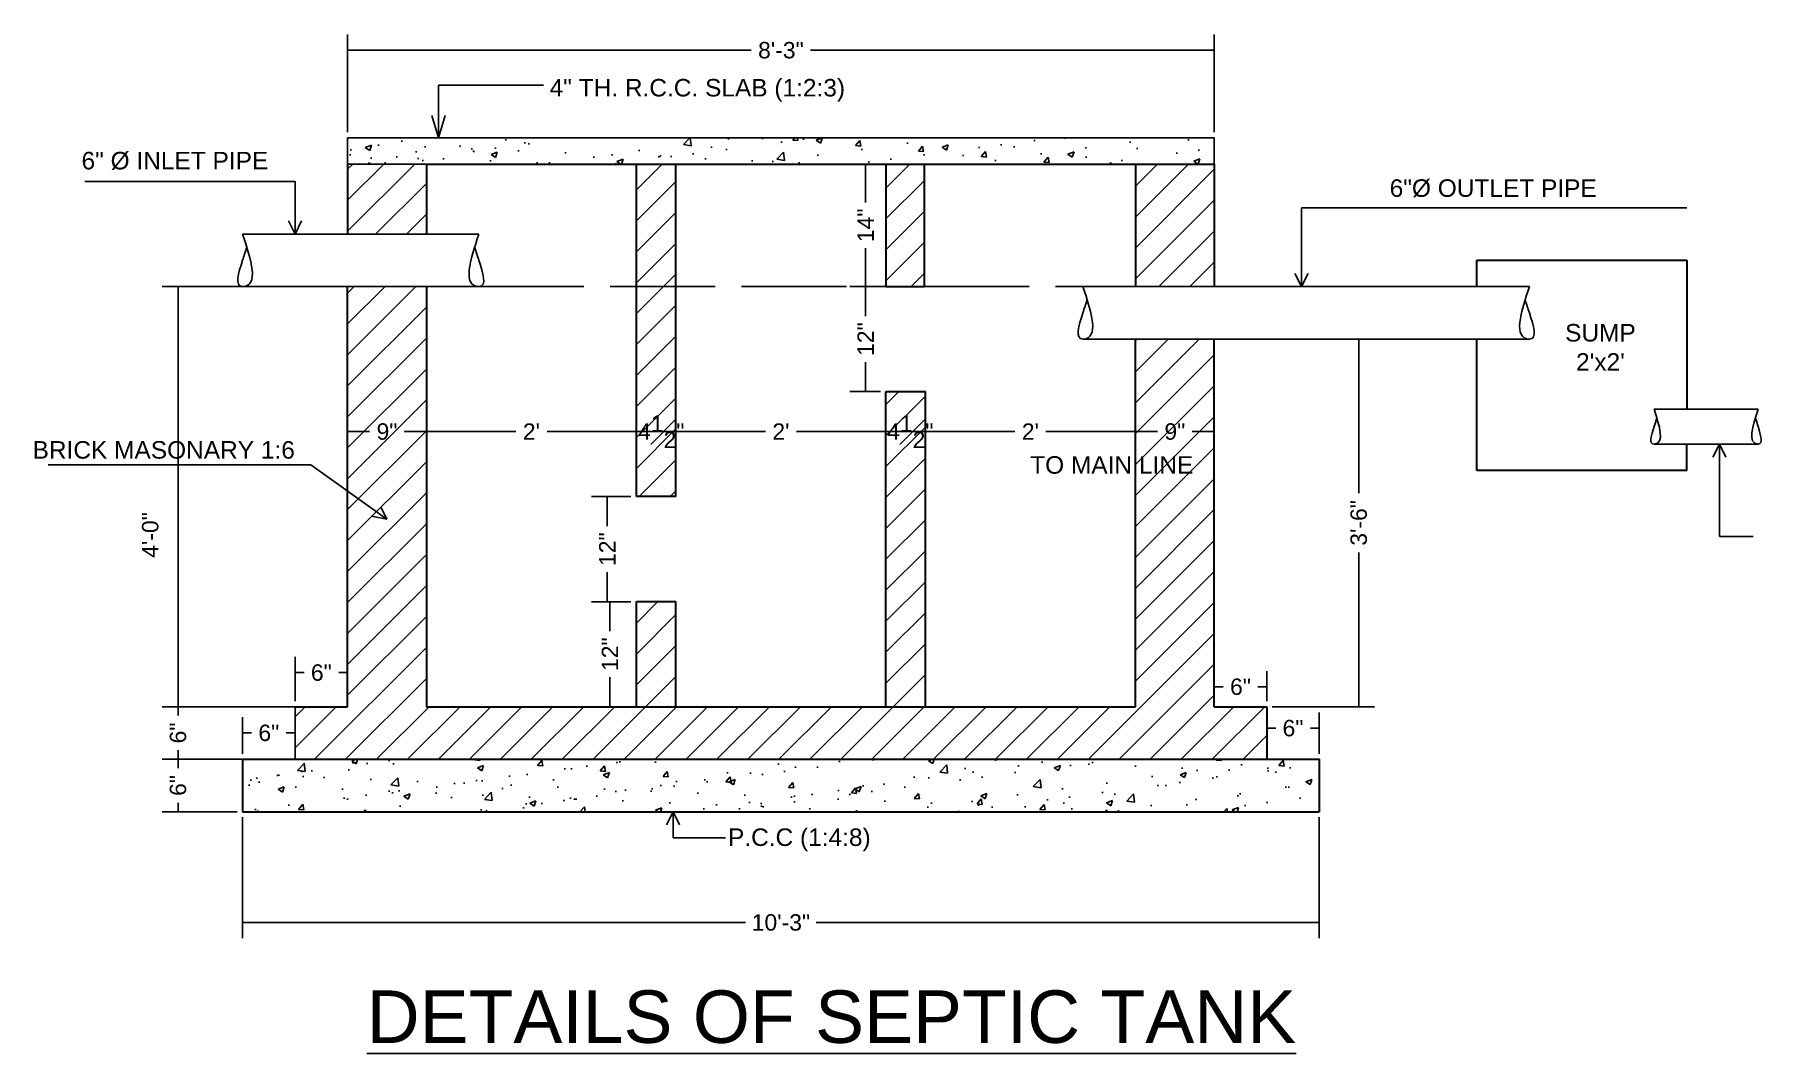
# Model space of a CAD drawing. Header units: inches. Extents: x 2124 to 5445, y -39 to 2337.
# Drawn here: x 4252.3 to 4449.8, y 1552.2 to 1668.6 of the extents above; entities that cross this region are included whole.
import ezdxf

# ---------------------------------------------------------------- set-up
doc = ezdxf.new("R2010")
doc.units = ezdxf.units.IN
doc.linetypes.add('ACAD_ISO02W100', pattern=[15, 12, -3])
doc.layers.get('Defpoints').update_dxf_attribs({"color": 3})
for name, color, linetype in [('Dash Line', 110, 'Continuous'), ('Dimensions', 91, 'Continuous'), ('Hatching', 230, 'Continuous'), ('Pipe', 11, 'Continuous'), ('Slab', 161, 'Continuous')]:
    doc.layers.add(name, color=color, linetype=linetype)
doc.layers.add('Lettering', color=7, linetype='Continuous', true_color=0xecbcd1)
doc.layers.add('Walls', color=7, linetype='Continuous', lineweight=30, true_color=0xf0a998)
doc.styles.get("Standard").update_dxf_attribs({"font": 'arial.ttf'})
doc.dimstyles.get("Standard").update_dxf_attribs({"dimscale": 10, "dimtxt": 0.1875, "dimasz": 0.18, "dimexe": 0.18, "dimexo": 0.0625, "dimgap": 0.09, "dimtad": 0, "dimdec": 4, "dimzin": 0, "dimdsep": 46, "dimlunit": 4, "dimtxsty": 'Standard', "dimblk": 'NONE', "dimcen": 0.09, "dimadec": 0, "dimazin": 2, "dimtfac": 1, "dimtdec": 4, "dimtofl": 0, "dimtmove": 0, "dimatfit": 3, "dimfxl": 1, "dimfrac": 1, "dimtolj": 1, "dimtzin": 0, "dimarcsym": 0})

# ---------------------------------------------------------------- blocks, each defined once
blk = doc.blocks.new('*D64')
at = {"layer": 'Defpoints', "color": 0, "transparency": 16777216}
for p in [(4288.02, 1639.84), (4268.65, 1591.84), (4288.02, 1591.84)]:
    blk.add_point(p, dxfattribs=at)
at = {"layer": 'Dimensions', "color": 0, "lineweight": -2, "transparency": 16777216}
for p, q in [((4287.39, 1639.84), (4266.85, 1639.84)), ((4268.65, 1639.84), (4268.65, 1591.84)), ((4287.39, 1591.84), (4266.85, 1591.84))]:
    blk.add_line(p, q, dxfattribs=at)
at = {"layer": 'Dimensions', "color": 0, "transparency": 16777216, "insert": (4265.48, 1611.46), "char_height": 1.875, "width": 4.8261, "attachment_point": 5, "rotation": 90}
blk.add_mtext('\\A1;4\'-0"', dxfattribs=at)
blk = doc.blocks.new('_None')
blk = doc.blocks.new('*D65')
at = {"layer": 'Defpoints', "color": 0, "transparency": 16777216}
for p in [(4282.02, 1591.84), (4268.65, 1585.84), (4282.02, 1585.84)]:
    blk.add_point(p, dxfattribs=at)
at = {"layer": 'Dimensions', "color": 0, "lineweight": -2, "transparency": 16777216}
for p, q in [((4281.39, 1591.84), (4266.85, 1591.84)), ((4268.65, 1591.84), (4268.65, 1590.83)), ((4268.65, 1585.84), (4268.65, 1586.86)), ((4281.39, 1585.84), (4266.85, 1585.84))]:
    blk.add_line(p, q, dxfattribs=at)
at = {"layer": 'Dimensions', "color": 0, "transparency": 16777216, "insert": (4268.65, 1588.84), "char_height": 1.875, "attachment_point": 5, "rotation": 90}
blk.add_mtext('\\A1;6"', dxfattribs=at)
blk = doc.blocks.new('*D66')
at = {"layer": 'Defpoints', "color": 0, "transparency": 16777216}
for p in [(4276.02, 1585.84), (4268.65, 1579.84), (4276.02, 1579.84)]:
    blk.add_point(p, dxfattribs=at)
at = {"layer": 'Dimensions', "color": 0, "lineweight": -2, "transparency": 16777216}
for p, q in [((4275.39, 1585.84), (4266.85, 1585.84)), ((4268.65, 1585.84), (4268.65, 1584.83)), ((4268.65, 1579.84), (4268.65, 1580.86)), ((4275.39, 1579.84), (4266.85, 1579.84))]:
    blk.add_line(p, q, dxfattribs=at)
at = {"layer": 'Dimensions', "color": 0, "transparency": 16777216, "insert": (4268.65, 1582.84), "char_height": 1.875, "attachment_point": 5, "rotation": 90}
blk.add_mtext('\\A1;6"', dxfattribs=at)
blk = doc.blocks.new('*D67')
at = {"layer": 'Defpoints', "color": 0, "transparency": 16777216}
for p in [(4282.02, 1588.84), (4276.02, 1585.84), (4282.02, 1585.84)]:
    blk.add_point(p, dxfattribs=at)
at = {"layer": 'Dimensions', "color": 0, "lineweight": -2, "transparency": 16777216}
for p, q in [((4276.02, 1586.47), (4276.02, 1590.64)), ((4282.02, 1586.47), (4282.02, 1590.64)), ((4276.02, 1588.84), (4277.04, 1588.84)), ((4282.02, 1588.84), (4281, 1588.84))]:
    blk.add_line(p, q, dxfattribs=at)
at = {"layer": 'Dimensions', "color": 0, "transparency": 16777216, "insert": (4279.02, 1588.84), "char_height": 1.875, "attachment_point": 5}
blk.add_mtext('\\A1;6"', dxfattribs=at)
blk = doc.blocks.new('*D68')
at = {"layer": 'Defpoints', "color": 0, "transparency": 16777216}
for p in [(4288.02, 1595.73), (4282.02, 1591.84), (4288.02, 1591.84)]:
    blk.add_point(p, dxfattribs=at)
at = {"layer": 'Dimensions', "color": 0, "lineweight": -2, "transparency": 16777216}
for p, q in [((4282.02, 1592.47), (4282.02, 1597.53)), ((4288.02, 1592.47), (4288.02, 1597.53)), ((4282.02, 1595.73), (4283.04, 1595.73)), ((4288.02, 1595.73), (4287, 1595.73))]:
    blk.add_line(p, q, dxfattribs=at)
at = {"layer": 'Dimensions', "color": 0, "transparency": 16777216, "insert": (4285.02, 1595.73), "char_height": 1.875, "attachment_point": 5}
blk.add_mtext('\\A1;6"', dxfattribs=at)
blk = doc.blocks.new('*D69')
at = {"layer": 'Defpoints', "color": 0, "transparency": 16777216}
for p in [(4321.02, 1603.84), (4317.99, 1591.84), (4321.02, 1591.84)]:
    blk.add_point(p, dxfattribs=at)
at = {"layer": 'Dimensions', "color": 0, "lineweight": -2, "transparency": 16777216}
for p, q in [((4320.39, 1603.84), (4316.19, 1603.84)), ((4317.99, 1603.84), (4317.99, 1600.46)), ((4317.99, 1591.84), (4317.99, 1595.22)), ((4320.39, 1591.84), (4316.19, 1591.84))]:
    blk.add_line(p, q, dxfattribs=at)
at = {"layer": 'Dimensions', "color": 0, "transparency": 16777216, "insert": (4317.99, 1597.84), "char_height": 1.875, "width": 3.0356, "attachment_point": 5, "rotation": 90}
blk.add_mtext('\\A1;12"', dxfattribs=at)
blk = doc.blocks.new('*D70')
at = {"layer": 'Defpoints', "color": 0, "transparency": 16777216}
for p in [(4321.02, 1615.84), (4317.69, 1603.84), (4321.02, 1603.84)]:
    blk.add_point(p, dxfattribs=at)
at = {"layer": 'Dimensions', "color": 0, "lineweight": -2, "transparency": 16777216}
for p, q in [((4320.39, 1615.84), (4315.89, 1615.84)), ((4317.69, 1615.84), (4317.69, 1612.46)), ((4317.69, 1603.84), (4317.69, 1607.22)), ((4320.39, 1603.84), (4315.89, 1603.84))]:
    blk.add_line(p, q, dxfattribs=at)
at = {"layer": 'Dimensions', "color": 0, "transparency": 16777216, "insert": (4317.69, 1609.84), "char_height": 1.875, "width": 2.1713, "attachment_point": 5, "rotation": 90}
blk.add_mtext('\\A1;12"', dxfattribs=at)
blk = doc.blocks.new('*D71')
at = {"layer": 'Defpoints', "color": 0, "transparency": 16777216}
for p in [(4349.52, 1653.84), (4347.2, 1639.84), (4349.52, 1639.84)]:
    blk.add_point(p, dxfattribs=at)
at = {"layer": 'Dimensions', "color": 0, "lineweight": -2, "transparency": 16777216}
for p, q in [((4348.89, 1653.84), (4345.4, 1653.84)), ((4347.2, 1653.84), (4347.2, 1649.46)), ((4347.2, 1639.84), (4347.2, 1644.22)), ((4348.89, 1639.84), (4345.4, 1639.84))]:
    blk.add_line(p, q, dxfattribs=at)
at = {"layer": 'Dimensions', "color": 0, "transparency": 16777216, "insert": (4347.2, 1646.84), "char_height": 1.875, "width": 5.7128, "attachment_point": 5, "rotation": 90}
blk.add_mtext('\\A1;14"', dxfattribs=at)
blk = doc.blocks.new('*D72')
at = {"layer": 'Defpoints', "color": 0, "transparency": 16777216}
for p in [(4349.52, 1639.84), (4347.2, 1627.84), (4349.52, 1627.84)]:
    blk.add_point(p, dxfattribs=at)
at = {"layer": 'Dimensions', "color": 0, "lineweight": -2, "transparency": 16777216}
for p, q in [((4348.89, 1639.84), (4345.4, 1639.84)), ((4347.2, 1639.84), (4347.2, 1636.46)), ((4347.2, 1627.84), (4347.2, 1631.22)), ((4348.89, 1627.84), (4345.4, 1627.84))]:
    blk.add_line(p, q, dxfattribs=at)
at = {"layer": 'Dimensions', "color": 0, "transparency": 16777216, "insert": (4347.2, 1633.84), "char_height": 1.875, "width": 5.1225, "attachment_point": 5, "rotation": 90}
blk.add_mtext('\\A1;12"', dxfattribs=at)
blk = doc.blocks.new('*D73')
at = {"layer": 'Defpoints', "color": 0, "transparency": 16777216}
for p in [(4288.02, 1623.27), (4297.02, 1623.27), (4297.02, 1623.27)]:
    blk.add_point(p, dxfattribs=at)
at = {"layer": 'Dimensions', "color": 0, "lineweight": -2, "transparency": 16777216}
for p, q in [((4288.02, 1623.89), (4288.02, 1625.07)), ((4297.02, 1623.89), (4297.02, 1625.07)), ((4288.02, 1623.27), (4290.54, 1623.27)), ((4297.02, 1623.27), (4294.5, 1623.27))]:
    blk.add_line(p, q, dxfattribs=at)
at = {"layer": 'Dimensions', "color": 0, "transparency": 16777216, "insert": (4292.52, 1623.27), "char_height": 1.875, "attachment_point": 5}
blk.add_mtext('\\A1;9"', dxfattribs=at)
blk = doc.blocks.new('*D74')
at = {"layer": 'Defpoints', "color": 0, "transparency": 16777216}
for p in [(4297.02, 1623.27), (4321.02, 1623.27), (4321.02, 1623.27)]:
    blk.add_point(p, dxfattribs=at)
at = {"layer": 'Dimensions', "color": 0, "lineweight": -2, "transparency": 16777216}
for p, q in [((4297.02, 1623.89), (4297.02, 1625.07)), ((4321.02, 1623.89), (4321.02, 1625.07)), ((4297.02, 1623.27), (4307.24, 1623.27)), ((4321.02, 1623.27), (4310.8, 1623.27))]:
    blk.add_line(p, q, dxfattribs=at)
at = {"layer": 'Dimensions', "color": 0, "transparency": 16777216, "insert": (4309.02, 1623.27), "char_height": 1.875, "attachment_point": 5}
blk.add_mtext("\\A1;2'", dxfattribs=at)
blk = doc.blocks.new('*D75')
at = {"layer": 'Defpoints', "color": 0, "transparency": 16777216}
for p in [(4321.02, 1623.27), (4325.52, 1623.27), (4325.52, 1623.27)]:
    blk.add_point(p, dxfattribs=at)
at = {"layer": 'Dimensions', "color": 0, "lineweight": -2, "transparency": 16777216}
for p, q in [((4321.02, 1623.89), (4321.02, 1625.07)), ((4325.52, 1623.89), (4325.52, 1625.07)), ((4321.02, 1623.27), (4325.52, 1623.27))]:
    blk.add_line(p, q, dxfattribs=at)
at = {"layer": 'Dimensions', "color": 0, "transparency": 16777216, "insert": (4323.85, 1623.27), "char_height": 1.875, "attachment_point": 5}
blk.add_mtext('\\A1;4{\\H1x;\\S1#2;}"', dxfattribs=at)
blk = doc.blocks.new('*D76')
at = {"layer": 'Defpoints', "color": 0, "transparency": 16777216}
for p in [(4325.52, 1623.27), (4349.52, 1623.27), (4349.52, 1623.27)]:
    blk.add_point(p, dxfattribs=at)
at = {"layer": 'Dimensions', "color": 0, "lineweight": -2, "transparency": 16777216}
for p, q in [((4325.52, 1623.89), (4325.52, 1625.07)), ((4349.52, 1623.89), (4349.52, 1625.07)), ((4325.52, 1623.27), (4335.74, 1623.27)), ((4349.52, 1623.27), (4339.3, 1623.27))]:
    blk.add_line(p, q, dxfattribs=at)
at = {"layer": 'Dimensions', "color": 0, "transparency": 16777216, "insert": (4337.52, 1623.27), "char_height": 1.875, "attachment_point": 5}
blk.add_mtext("\\A1;2'", dxfattribs=at)
blk = doc.blocks.new('*D77')
at = {"layer": 'Defpoints', "color": 0, "transparency": 16777216}
for p in [(4349.52, 1623.27), (4354.02, 1623.27), (4354.02, 1623.27)]:
    blk.add_point(p, dxfattribs=at)
at = {"layer": 'Dimensions', "color": 0, "lineweight": -2, "transparency": 16777216}
for p, q in [((4349.52, 1623.89), (4349.52, 1625.07)), ((4354.02, 1623.89), (4354.02, 1625.07)), ((4349.52, 1623.27), (4354.02, 1623.27))]:
    blk.add_line(p, q, dxfattribs=at)
at = {"layer": 'Dimensions', "color": 0, "transparency": 16777216, "insert": (4352.3, 1623.27), "char_height": 1.875, "attachment_point": 5}
blk.add_mtext('\\A1;4{\\H1x;\\S1#2;}"', dxfattribs=at)
blk = doc.blocks.new('*D78')
at = {"layer": 'Defpoints', "color": 0, "transparency": 16777216}
for p in [(4354.02, 1623.27), (4378.02, 1623.27), (4378.02, 1623.27)]:
    blk.add_point(p, dxfattribs=at)
at = {"layer": 'Dimensions', "color": 0, "lineweight": -2, "transparency": 16777216}
for p, q in [((4354.02, 1623.89), (4354.02, 1625.07)), ((4378.02, 1623.89), (4378.02, 1625.07)), ((4354.02, 1623.27), (4364.24, 1623.27)), ((4378.02, 1623.27), (4367.8, 1623.27))]:
    blk.add_line(p, q, dxfattribs=at)
at = {"layer": 'Dimensions', "color": 0, "transparency": 16777216, "insert": (4366.02, 1623.27), "char_height": 1.875, "attachment_point": 5}
blk.add_mtext("\\A1;2'", dxfattribs=at)
blk = doc.blocks.new('*D79')
at = {"layer": 'Defpoints', "color": 0, "transparency": 16777216}
for p in [(4378.02, 1623.27), (4387.02, 1623.27), (4387.02, 1623.27)]:
    blk.add_point(p, dxfattribs=at)
at = {"layer": 'Dimensions', "color": 0, "lineweight": -2, "transparency": 16777216}
for p, q in [((4378.02, 1623.89), (4378.02, 1625.07)), ((4387.02, 1623.89), (4387.02, 1625.07)), ((4378.02, 1623.27), (4380.54, 1623.27)), ((4387.02, 1623.27), (4384.5, 1623.27))]:
    blk.add_line(p, q, dxfattribs=at)
at = {"layer": 'Dimensions', "color": 0, "transparency": 16777216, "insert": (4382.52, 1623.27), "char_height": 1.875, "attachment_point": 5}
blk.add_mtext('\\A1;9"', dxfattribs=at)
blk = doc.blocks.new('*D80')
at = {"layer": 'Defpoints', "color": 0, "transparency": 16777216}
for p in [(4276.02, 1579.84), (4399.02, 1579.84), (4399.02, 1567.18)]:
    blk.add_point(p, dxfattribs=at)
at = {"layer": 'Dimensions', "color": 0, "lineweight": -2, "transparency": 16777216}
for p, q in [((4276.02, 1579.22), (4276.02, 1565.38)), ((4399.02, 1579.22), (4399.02, 1565.38)), ((4276.02, 1567.18), (4333.49, 1567.18)), ((4399.02, 1567.18), (4341.55, 1567.18))]:
    blk.add_line(p, q, dxfattribs=at)
at = {"layer": 'Dimensions', "color": 0, "transparency": 16777216, "insert": (4337.52, 1567.18), "char_height": 1.875, "attachment_point": 5}
blk.add_mtext('\\A1;10\'-3"', dxfattribs=at)
blk = doc.blocks.new('*D81')
at = {"layer": 'Defpoints', "color": 0, "transparency": 16777216}
for p in [(4393.02, 1594.11), (4387.02, 1591.84), (4393.02, 1591.84)]:
    blk.add_point(p, dxfattribs=at)
at = {"layer": 'Dimensions', "color": 0, "lineweight": -2, "transparency": 16777216}
for p, q in [((4387.02, 1592.47), (4387.02, 1595.91)), ((4393.02, 1592.47), (4393.02, 1595.91)), ((4387.02, 1594.11), (4388.04, 1594.11)), ((4393.02, 1594.11), (4392, 1594.11))]:
    blk.add_line(p, q, dxfattribs=at)
at = {"layer": 'Dimensions', "color": 0, "transparency": 16777216, "insert": (4390.02, 1594.11), "char_height": 1.875, "attachment_point": 5}
blk.add_mtext('\\A1;6"', dxfattribs=at)
blk = doc.blocks.new('*D82')
at = {"layer": 'Defpoints', "color": 0, "transparency": 16777216}
for p in [(4393.02, 1591.84), (4399.02, 1589.38), (4399.02, 1585.84)]:
    blk.add_point(p, dxfattribs=at)
at = {"layer": 'Dimensions', "color": 0, "lineweight": -2, "transparency": 16777216}
for p, q in [((4393.02, 1591.22), (4393.02, 1587.58)), ((4399.02, 1586.47), (4399.02, 1591.18)), ((4393.02, 1589.38), (4394.04, 1589.38)), ((4399.02, 1589.38), (4398, 1589.38))]:
    blk.add_line(p, q, dxfattribs=at)
at = {"layer": 'Dimensions', "color": 0, "transparency": 16777216, "insert": (4396.02, 1589.38), "char_height": 1.875, "attachment_point": 5}
blk.add_mtext('\\A1;6"', dxfattribs=at)
blk = doc.blocks.new('*D83')
at = {"layer": 'Defpoints', "color": 0, "transparency": 16777216}
for p in [(4396.67, 1633.84), (4393.02, 1591.84), (4403.53, 1591.84)]:
    blk.add_point(p, dxfattribs=at)
at = {"layer": 'Dimensions', "color": 0, "lineweight": -2, "transparency": 16777216}
for p, q in [((4397.3, 1633.84), (4405.33, 1633.84)), ((4403.53, 1633.84), (4403.53, 1616.23)), ((4403.53, 1591.84), (4403.53, 1609.45)), ((4393.64, 1591.84), (4405.33, 1591.84))]:
    blk.add_line(p, q, dxfattribs=at)
at = {"layer": 'Dimensions', "color": 0, "transparency": 16777216, "insert": (4403.53, 1612.84), "char_height": 1.875, "attachment_point": 5, "rotation": 90}
blk.add_mtext('\\A1;3\'-6"', dxfattribs=at)
blk = doc.blocks.new('*D84')
at = {"layer": 'Defpoints', "color": 0, "transparency": 16777216}
for p in [(4387.02, 1666.84), (4288.02, 1656.84), (4387.02, 1656.84)]:
    blk.add_point(p, dxfattribs=at)
at = {"layer": 'Dimensions', "color": 0, "lineweight": -2, "transparency": 16777216}
for p, q in [((4288.02, 1657.47), (4288.02, 1668.64)), ((4387.02, 1657.47), (4387.02, 1668.64)), ((4288.02, 1666.84), (4334.12, 1666.84)), ((4387.02, 1666.84), (4340.91, 1666.84))]:
    blk.add_line(p, q, dxfattribs=at)
at = {"layer": 'Dimensions', "color": 0, "transparency": 16777216, "insert": (4337.52, 1666.84), "char_height": 1.875, "attachment_point": 5}
blk.add_mtext('\\A1;8\'-3"', dxfattribs=at)

msp = doc.modelspace()

# ---------------------------------------------------------------- hatches: boundary and pattern name
at = {"layer": 'Hatching'}
h = msp.add_hatch(dxfattribs=at)
h.set_pattern_fill('ANSI31', color=256, scale=20)
h.set_pattern_definition([(45, (4262.274, 1574.4675), (-1.767767, 1.767767), [])])
h.paths.add_polyline_path([(4387.01793, 1653.84246), (4378.01793, 1653.84246), (4378.01793, 1639.84246), (4387.01793, 1639.84246)])
h.paths.add_polyline_path([(4353.88596, 1653.84246), (4349.51793, 1653.84246), (4349.51793, 1639.84246), (4353.88596, 1639.84246)])
h.paths.add_polyline_path([(4325.51793, 1653.84246), (4321.01793, 1653.84246), (4321.01793, 1639.84246), (4325.51793, 1639.84246)])
h.paths.add_polyline_path([(4325.51793, 1639.84246), (4321.01793, 1639.84246), (4321.01793, 1615.84246), (4325.51793, 1615.84246)], flags=17)
h.paths.add_polyline_path([(4297.01793, 1653.84246), (4288.01793, 1653.84246), (4288.01793, 1645.84246), (4297.01793, 1645.84246)])
h.paths.add_polyline_path([(4297.01793, 1639.84246), (4288.01793, 1639.84246), (4288.01793, 1591.84246), (4282.01793, 1591.84246), (4282.01793, 1585.84246), (4393.01793, 1585.84246), (4393.01793, 1591.84246), (4387.01793, 1591.84246), (4387.01793, 1633.84246), (4378.01793, 1633.84246), (4378.01793, 1591.84246), (4297.01793, 1591.84246)])
h.paths.add_polyline_path([(4325.51793, 1603.84246), (4321.01793, 1603.84246), (4321.01793, 1591.84246), (4325.51793, 1591.84246)], flags=17)
h.paths.add_polyline_path([(4354.01793, 1627.84246), (4349.51793, 1627.84246), (4349.51793, 1591.84246), (4354.01793, 1591.84246)], flags=17)
at = {"layer": 'Slab'}
h = msp.add_hatch(dxfattribs=at)
h.set_pattern_fill('AR-CONC', color=256)
h.set_pattern_definition([(50, (4262.274, 1574.4675), (7.1726, -0.62752), [0.75, -8.25]), (355, (4262.274, 1574.4675), (-1.3875, 7.52192), [0.6, -6.6]), (100.4514, (4262.872, 1574.415), (5.7851, 6.8944), [0.6374, -7.01142]), (46.184, (4262.274, 1576.4675), (10.6724, -1.6552), [1.125, -12.375]), (96.636, (4263.163, 1576.33), (9.3466, 9.7412), [0.9561, -10.51714]), (351.184, (4262.274, 1576.467), (9.3466, 9.7412), [0.9, -9.9]), (21, (4263.274, 1575.9675), (5.96907, -4.02619), [0.75, -8.25]), (326, (4263.274, 1575.9675), (2.43315, 7.2515), [0.6, -6.6]), (71.4514, (4263.7715, 1575.632), (8.40222, 3.2253), [0.6374, -7.01142]), (37.5, (4262.274, 1574.4675), (0.1216, 3.32894), [0, -6.52, 0, -6.7, 0, -6.625]), (7.5, (4262.274, 1574.4675), (2.630695, 3.94412), [0, -3.82, 0, -6.37, 0, -2.525]), (327.5, (4260.044, 1574.4675), (5.338224, -0.22555), [0, -2.5, 0, -7.8, 0, -10.35]), (317.5, (4259.044, 1574.4675), (5.83186, 1.00105), [0, -3.25, 0, -5.18, 0, -7.35])])
h.paths.add_polyline_path([(4399.01793, 1585.84246), (4276.01793, 1585.84246), (4276.01793, 1579.84246), (4399.01793, 1579.84246)])
h.paths.add_polyline_path([(4387.01793, 1656.84246), (4297.01793, 1656.84246), (4288.01793, 1656.84246), (4288.01793, 1653.84246), (4297.01793, 1653.84246), (4387.01793, 1653.84246)])

# ---------------------------------------------------------------- linework, layer by layer
for p, q in [((4288.01793, 1656.84246), (4297.01793, 1656.84246)), ((4288.01793, 1656.84246), (4288.01793, 1653.84246)), ((4297.01793, 1656.84246), (4387.01793, 1656.84246)), ((4387.01793, 1656.84246), (4387.01793, 1653.84246)), ((4288.01793, 1653.84246), (4297.01793, 1653.84246)), ((4396.24523, 1641.34246), (4396.99523, 1639.84246)), ((4396.99523, 1639.84246), (4397.74523, 1641.34246)), ((4441.01793, 1621.84246), (4441.01793, 1618.84246)), ((4321.01793, 1591.84246), (4321.01793, 1603.84246)), ((4282.01793, 1591.84246), (4282.01793, 1585.84246))]:
    msp.add_line(p, q)
at = {"layer": 'Dash Line', "linetype": 'ACAD_ISO02W100'}
for p, q in [((4303.01793, 1639.84246), (4349.51793, 1639.84246)), ((4353.88596, 1639.84246), (4372.01793, 1639.84246))]:
    msp.add_line(p, q, dxfattribs=at)
at = {"layer": 'Lettering'}
for p, q in [((4298.40803, 1656.84246), (4298.40803, 1662.84246)), ((4298.40803, 1662.84246), (4310.40803, 1662.84246)), ((4297.65803, 1659.40171), (4298.40803, 1656.84246)), ((4298.40803, 1656.84246), (4299.15803, 1659.40171)), ((4282.01793, 1651.84246), (4258.01793, 1651.84246)), ((4282.01793, 1645.84246), (4282.01793, 1651.84246)), ((4281.26793, 1647.34246), (4282.01793, 1645.84246)), ((4282.01793, 1645.84246), (4282.76793, 1647.34246)), ((4396.99523, 1639.84246), (4396.99523, 1648.84246)), ((4396.99523, 1648.84246), (4441.01793, 1648.84246)), ((4444.72563, 1621.84246), (4443.97563, 1620.34246)), ((4444.72563, 1621.84246), (4444.72563, 1611.29596)), ((4444.72563, 1621.84246), (4445.47563, 1620.34246)), ((4283.80809, 1619.46095), (4253.80809, 1619.46095)), ((4283.80809, 1619.46095), (4292.51813, 1613.28043)), ((4290.76671, 1613.61593), (4292.51813, 1613.28043)), ((4292.51813, 1613.28043), (4291.82176, 1614.68217)), ((4444.72563, 1611.29596), (4448.57689, 1611.29596)), ((4324.44995, 1578.34246), (4325.19995, 1579.84246)), ((4325.19995, 1579.84246), (4325.19995, 1576.84246)), ((4325.19995, 1579.84246), (4325.94995, 1578.34246)), ((4325.19995, 1576.84246), (4331.19995, 1576.84246))]:
    msp.add_line(p, q, dxfattribs=at)
at = {"layer": 'Pipe'}
for p, q in [((4288.01793, 1645.84246), (4276.01793, 1645.84246)), ((4288.01793, 1645.84246), (4297.01793, 1645.84246)), ((4297.01793, 1645.84246), (4303.01793, 1645.84246)), ((4288.01793, 1639.84246), (4276.01793, 1639.84246)), ((4288.01793, 1639.84246), (4297.01793, 1639.84246)), ((4303.01793, 1639.84246), (4297.01793, 1639.84246)), ((4372.01793, 1639.84246), (4378.01793, 1639.84246)), ((4378.01793, 1639.84246), (4387.01793, 1639.84246)), ((4387.01793, 1639.84246), (4423.01793, 1639.84246)), ((4378.01793, 1633.84246), (4372.01793, 1633.84246)), ((4378.01793, 1633.84246), (4387.01793, 1633.84246)), ((4423.01793, 1633.84246), (4387.01793, 1633.84246)), ((4437.27494, 1625.84246), (4449.14723, 1625.84246)), ((4449.14723, 1621.84246), (4437.27494, 1621.84246))]:
    msp.add_line(p, q, dxfattribs=at)
for points in [[(4276.01793, 1645.84246), (4276.01793, 1639.84246), (4275.83537, 1639.84246)], [(4303.01793, 1645.84246), (4303.01793, 1639.84246), (4303.14374, 1639.84246)]]:
    msp.add_spline(points, degree=3, dxfattribs=at)
for points, knots in [([(4276.49871, 1644.34136), (4276.33845, 1643.84172), (4276.17819, 1643.34209), (4276.01793, 1642.84246), (4275.5457, 1641.37023), (4275.0457, 1639.81142), (4276.13392, 1639.84083), (4276.19437, 1639.84246)], [-1.018115797, -1.018115797, -1.018115797, -1.018115797, 0, 0, 0, 3, 3.176447321, 3.176447321, 3.176447321, 3.176447321]), ([(4302.5334, 1644.33919), (4302.69491, 1643.84028), (4302.85642, 1643.34137), (4303.01793, 1642.84246), (4303.49662, 1641.36377), (4303.99662, 1639.81925), (4302.92984, 1639.84151), (4302.88437, 1639.84246)], [-1.012197144, -1.012197144, -1.012197144, -1.012197144, 0, 0, 0, 3, 3.1335539, 3.1335539, 3.1335539, 3.1335539]), ([(4372.50174, 1638.33315), (4372.34047, 1637.83625), (4372.1792, 1637.33936), (4372.01793, 1636.84246), (4371.53742, 1635.36196), (4371.05692, 1633.88145), (4372.01793, 1633.84246)], [-1.00687882, -1.00687882, -1.00687882, -1.00687882, 0, 0, 0, 3, 3, 3, 3]), ([(4422.53055, 1638.31592), (4422.69301, 1637.82476), (4422.85547, 1637.33361), (4423.01793, 1636.84246), (4423.51217, 1635.34821), (4424.00642, 1633.85396), (4423.01793, 1633.84246)], [-0.98608523, -0.98608523, -0.98608523, -0.98608523, 0, 0, 0, 3, 3, 3, 3]), ([(4437.59548, 1624.81169), (4437.48863, 1624.48861), (4437.38179, 1624.16554), (4437.27494, 1623.84246), (4436.94553, 1622.84638), (4436.6122, 1621.83844), (4437.29077, 1621.84241), (4437.29876, 1621.84246)], [-0.648694544, -0.648694544, -0.648694544, -0.648694544, 0, 0, 0, 2, 2.02381063, 2.02381063, 2.02381063, 2.02381063]), ([(4448.83238, 1624.84474), (4448.93733, 1624.51064), (4449.04228, 1624.17655), (4449.14723, 1623.84246), (4449.45257, 1622.87046), (4449.7859, 1621.80933), (4449.02755, 1621.83989), (4448.96386, 1621.84246)], [-0.687428454, -0.687428454, -0.687428454, -0.687428454, 0, 0, 0, 2, 2.183372957, 2.183372957, 2.183372957, 2.183372957])]:
    msp.add_open_spline(points, degree=3, knots=knots, dxfattribs=at)
for points in [[(4372.01793, 1639.84246), (4372.98988, 1636.87051), (4373.96183, 1633.89856), (4372.01793, 1633.84246)], [(4423.01793, 1639.84246), (4422.05092, 1636.87545), (4421.08391, 1633.90845), (4423.01793, 1633.84246)], [(4437.27494, 1625.84246), (4437.89626, 1623.88781), (4438.51758, 1621.93315), (4437.27494, 1621.84246)], [(4449.14723, 1625.84246), (4448.51403, 1623.87593), (4447.88083, 1621.90939), (4449.14723, 1621.84246)]]:
    msp.add_open_spline(points, degree=3, dxfattribs=at)
at = {"layer": 'Walls'}
for p, q in [((4288.01793, 1653.84246), (4288.01793, 1645.84246)), ((4297.01793, 1653.84246), (4387.01793, 1653.84246)), ((4297.01793, 1653.84246), (4297.01793, 1645.84246)), ((4321.01793, 1615.84246), (4321.01793, 1653.84246)), ((4325.51793, 1615.84246), (4325.51793, 1653.84246)), ((4349.51793, 1653.84246), (4349.51793, 1639.84246)), ((4353.88596, 1653.84246), (4353.88596, 1639.84246)), ((4378.01793, 1653.84246), (4378.01793, 1639.84246)), ((4387.01793, 1653.84246), (4387.01793, 1639.84246)), ((4417.01793, 1639.84246), (4417.01793, 1642.84246)), ((4417.01793, 1642.84246), (4441.01793, 1642.84246)), ((4441.01793, 1642.84246), (4441.01793, 1625.84246)), ((4288.01793, 1591.84246), (4288.01793, 1639.84246)), ((4297.01793, 1639.84246), (4297.01793, 1591.84246)), ((4349.51793, 1639.84246), (4353.88596, 1639.84246)), ((4378.01793, 1591.84246), (4378.01793, 1633.84246)), ((4387.01793, 1591.84246), (4387.01793, 1633.84246)), ((4417.01793, 1618.84246), (4417.01793, 1633.84246)), ((4349.51793, 1591.84246), (4349.51793, 1627.84246)), ((4349.51793, 1627.84246), (4354.01793, 1627.84246)), ((4354.01793, 1591.84246), (4354.01793, 1627.84246)), ((4441.01793, 1618.84246), (4441.01793, 1621.84246)), ((4441.01793, 1618.84246), (4417.01793, 1618.84246)), ((4325.51793, 1615.84246), (4321.01793, 1615.84246)), ((4321.01793, 1591.84246), (4321.01793, 1603.84246)), ((4321.01793, 1603.84246), (4325.51793, 1603.84246)), ((4325.51793, 1591.84246), (4325.51793, 1603.84246)), ((4282.01793, 1591.84246), (4288.01793, 1591.84246)), ((4297.01793, 1591.84246), (4378.01793, 1591.84246)), ((4387.01793, 1591.84246), (4393.01793, 1591.84246)), ((4393.01793, 1591.84246), (4393.01793, 1585.84246)), ((4276.01793, 1585.84246), (4399.01793, 1585.84246)), ((4276.01793, 1585.84246), (4276.01793, 1579.84246)), ((4399.01793, 1585.84246), (4399.01793, 1579.84246)), ((4276.01793, 1579.84246), (4399.01793, 1579.84246))]:
    msp.add_line(p, q, dxfattribs=at)

# ---------------------------------------------------------------- texts
at = {"layer": 'Lettering', "attachment_point": 1}
for s, width, insert, char_height in [('4" TH. R.C.C. SLAB (1:2:3)', 36.2619971, (4311.0982, 1663.56414), 2), ('6" %%C INLET PIPE', 23.1920541, (4257.6251, 1655.23288), 2), ('\\pxqc;6"%%C OUTLET PIPE', 35.9369329, (4400.92009, 1652.09505), 2), ("\\pxqc;SUMP\\P2'x2'", 38.5139264, (4411.88287, 1635.56583), 2), ('\\pxqc;BRICK MASONARY 1:6', 31.8542848, (4251.08598, 1622.18343), 2), ('TO MAIN LINE', 19.188136, (4365.99807, 1620.46265), 2), ('P.C.C (1:4:8)', 30.3131889, (4331.47514, 1577.93005), 2), ('\\pxqc;{\\LDETAILS OF SEPTIC TANK}', 122.2021166, (4282.18826, 1559.42414), 6)]:
    msp.add_mtext_dynamic_manual_height_columns(s, width=width, gutter_width=1, heights=[0], dxfattribs=dict(at, insert=insert, char_height=char_height))

# ---------------------------------------------------------------- dimensions: what is measured, and where the dimension line sits
at = {"layer": 'Dimensions'}
for base, p1, p2, picture, middle in [((4387.01793, 1666.83543), (4288.01793, 1656.84246), (4387.01793, 1656.84246), '*D84', (4337.51793, 1666.83543)), ((4297.01793, 1623.26904), (4288.01793, 1623.26904), (4297.01793, 1623.26904), '*D73', (4292.51793, 1623.26904)), ((4321.01793, 1623.26904), (4297.01793, 1623.26904), (4321.01793, 1623.26904), '*D74', (4309.01793, 1623.26904)), ((4349.51793, 1623.26904), (4325.51793, 1623.26904), (4349.51793, 1623.26904), '*D76', (4337.51793, 1623.26904)), ((4378.01793, 1623.26904), (4354.01793, 1623.26904), (4378.01793, 1623.26904), '*D78', (4366.01793, 1623.26904)), ((4387.01793, 1623.26904), (4378.01793, 1623.26904), (4387.01793, 1623.26904), '*D79', (4382.51793, 1623.26904)), ((4288.01793, 1595.72677), (4282.01793, 1591.84246), (4288.01793, 1591.84246), '*D68', (4285.01793, 1595.72677)), ((4393.01793, 1594.11371), (4387.01793, 1591.84246), (4393.01793, 1591.84246), '*D81', (4390.01793, 1594.11371)), ((4399.01793, 1589.37525), (4393.01793, 1591.84246), (4399.01793, 1585.84246), '*D82', (4396.01793, 1589.37525)), ((4282.01793, 1588.84246), (4276.01793, 1585.84246), (4282.01793, 1585.84246), '*D67', (4279.01793, 1588.84246)), ((4399.01793, 1567.17781), (4276.01793, 1579.84246), (4399.01793, 1579.84246), '*D80', (4337.51793, 1567.17781))]:
    dim = msp.add_linear_dim(base=base, p1=p1, p2=p2, dimstyle='Standard', dxfattribs=at)
    dim.commit()
    dim.dimension.update_dxf_attribs({"geometry": picture, "text_midpoint": middle})
for base, p1, p2, text, picture, middle in [((4347.19646, 1639.84246), (4349.51793, 1653.84246), (4349.51793, 1639.84246), '14"', '*D71', (4347.19646, 1646.84246)), ((4347.19646, 1627.84246), (4349.51793, 1639.84246), (4349.51793, 1627.84246), '12"', '*D72', (4347.19646, 1633.84246)), ((4317.68559, 1603.84246), (4321.01793, 1615.84246), (4321.01793, 1603.84246), '12"', '*D70', (4317.68559, 1609.84246)), ((4317.99075, 1591.84246), (4321.01793, 1603.84246), (4321.01793, 1591.84246), '12"', '*D69', (4317.99075, 1597.84246))]:
    dim = msp.add_linear_dim(base=base, p1=p1, p2=p2, angle=90, text=text, dimstyle='Standard', dxfattribs=at)
    dim.commit()
    dim.dimension.update_dxf_attribs({"geometry": picture, "text_midpoint": middle})
dim = msp.add_linear_dim(base=(4268.65411, 1591.84246), p1=(4288.01793, 1639.84246), p2=(4288.01793, 1591.84246), angle=90, text='4\'-0"', dimstyle='Standard', override={"dimtmove": 2}, dxfattribs=at)
dim.commit()
dim.dimension.update_dxf_attribs({"geometry": '*D64', "text_midpoint": (4265.47748, 1611.46182), "dimtype": 160})
for base, p1, p2, picture, middle in [((4403.5317, 1591.84246), (4396.67368, 1633.84246), (4393.01793, 1591.84246), '*D83', (4403.5317, 1612.84246)), ((4268.65411, 1585.84246), (4282.01793, 1591.84246), (4282.01793, 1585.84246), '*D65', (4268.65411, 1588.84246)), ((4268.65411, 1579.84246), (4276.01793, 1585.84246), (4276.01793, 1579.84246), '*D66', (4268.65411, 1582.84246))]:
    dim = msp.add_linear_dim(base=base, p1=p1, p2=p2, angle=90, dimstyle='Standard', dxfattribs=at)
    dim.commit()
    dim.dimension.update_dxf_attribs({"geometry": picture, "text_midpoint": middle})
for base, p1, p2, picture, middle in [((4325.51793, 1623.26904), (4321.01793, 1623.26904), (4325.51793, 1623.26904), '*D75', (4323.84729, 1623.26904)), ((4354.01793, 1623.26904), (4349.51793, 1623.26904), (4354.01793, 1623.26904), '*D77', (4352.29612, 1623.26904))]:
    dim = msp.add_linear_dim(base=base, p1=p1, p2=p2, dimstyle='Standard', override={"dimtmove": 2}, dxfattribs=at)
    dim.commit()
    dim.dimension.update_dxf_attribs({"geometry": picture, "text_midpoint": middle, "dimtype": 160})

doc.saveas('drawing.dxf')
